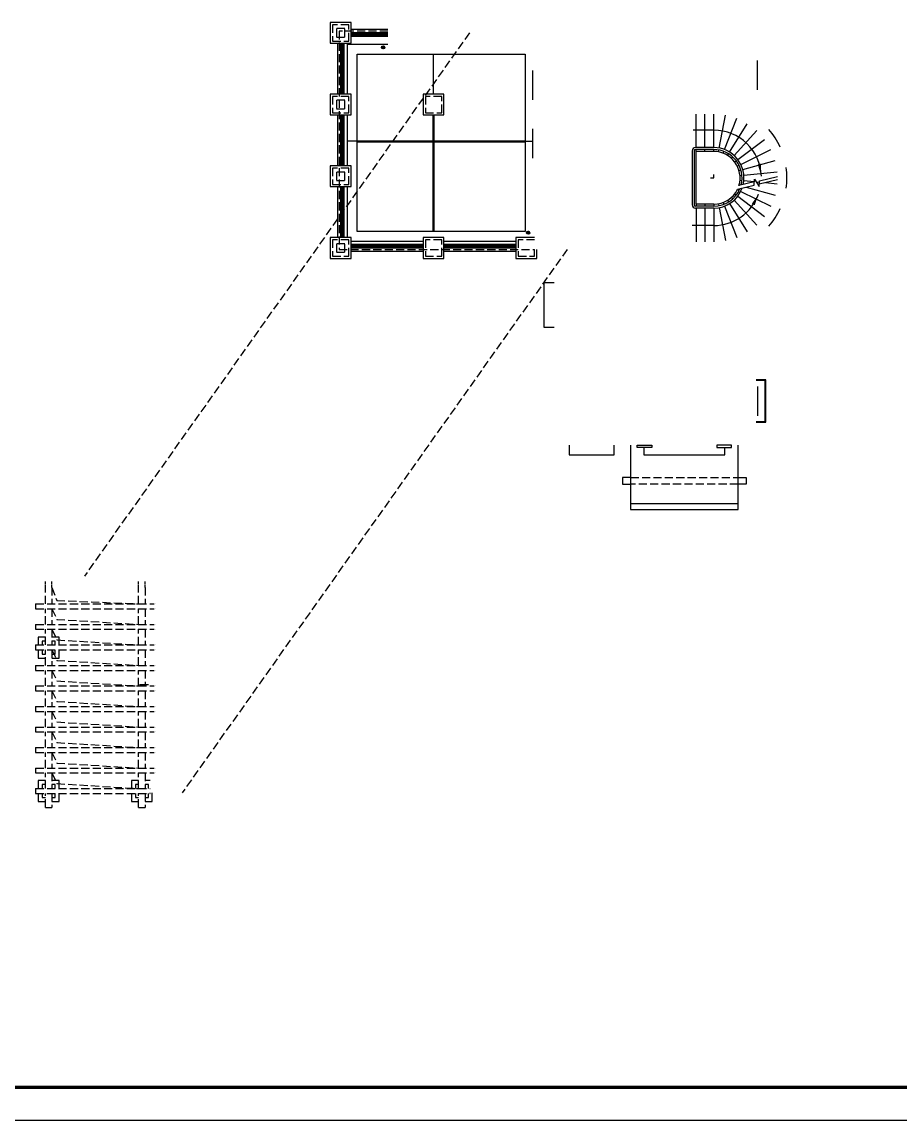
# Model space of a CAD drawing. Extents: x -34815 to 81416, y -425322 to 67478.
# Drawn here: x 12409 to 39366, y -185122 to -151418 of the extents above; entities that cross this region are included whole.
import ezdxf

# ---------------------------------------------------------------- set-up
doc = ezdxf.new("R2010")
doc.units = 0
doc.header["$LTSCALE"] = 1000
doc.header["$MEASUREMENT"] = 0
doc.linetypes.add('DASH', pattern=[0.35, 0.25, -0.1])
for name, color, linetype in [('DIM_SYMB', 3, 'Continuous'), ('PUB_TITLE', 7, 'Continuous'), ('STAIR', 4, 'Continuous'), ('WINDOW', 4, 'Continuous'), ('坯担层', 7, 'Continuous'), ('填充', 5, 'Continuous'), ('填充线', 5, 'Continuous')]:
    doc.layers.add(name, color=color, linetype=linetype)
doc.layers.add('WALL', color=2, linetype='Continuous', lineweight=25)

# ---------------------------------------------------------------- blocks, each defined once
blk = doc.blocks.new('A1100图框')
at = {"layer": 'PUB_TITLE'}
blk.add_lwpolyline([(-2684, 8078), (81416, 8078), (81416, 67478), (-2684, 67478)], close=True, dxfattribs=at)
at = {"layer": 'PUB_TITLE', "const_width": 100}
blk.add_lwpolyline([(-184, 9078), (80416, 9078), (80416, 66478), (-184, 66478)], close=True, dxfattribs=at)

msp = doc.modelspace()

# ---------------------------------------------------------------- hatches: boundary and pattern name
at = {"layer": '填充线'}
h = msp.add_hatch(dxfattribs=at)
h.set_pattern_fill('ANSI31', color=256, scale=20, style=0)
h.set_pattern_definition([(315, (-156388.29, -601444.467), (-22.4506403, -22.4506403), [])])
edge = h.paths.add_edge_path()
edge.add_arc((23496, -152197), 50, 0, 360)
h = msp.add_hatch(dxfattribs=at)
h.set_pattern_fill('ANSI31', color=256, scale=20, style=0)
h.set_pattern_definition([(315, (-156388.29, -601390.967), (-22.4506403, -22.4506403), [])])
edge = h.paths.add_edge_path()
edge.add_arc((27947, -157885), 50, 0, 360)

# ---------------------------------------------------------------- linework, layer by layer
for points in [[(21875, -152073), (22515, -152073), (22515, -151433), (21875, -151433)], [(21875, -154273), (22515, -154273), (22515, -153633), (21875, -153633)], [(24725, -154273), (25365, -154273), (25365, -153633), (24725, -153633)], [(21875, -156473), (22515, -156473), (22515, -155833), (21875, -155833)], [(21875, -158673), (22515, -158673), (22515, -158033), (21875, -158033)], [(24725, -158673), (25365, -158673), (25365, -158033), (24725, -158033)]]:
    msp.add_lwpolyline(points, close=True)
at = {"linetype": 'DASH'}
for points in [[(22325, -151623), (22065, -151623), (22065, -151883), (22325, -151883)], [(22325, -153823), (22065, -153823), (22065, -154083), (22325, -154083)], [(22325, -156023), (22065, -156023), (22065, -156283), (22325, -156283)], [(22325, -158223), (22065, -158223), (22065, -158483), (22325, -158483)]]:
    msp.add_lwpolyline(points, close=True, dxfattribs=at)
msp.add_lwpolyline([(23645, -151703), (22145, -151703), (22145, -158403), (28145, -158403)], dxfattribs=at)
for points in [[(33545, -156203), (33645, -156203), (33645, -156103)], [(33545, -156203), (33645, -156203), (33645, -156103)], [(28145, -158033), (27575, -158033), (27575, -158673), (28215, -158673), (28215, -158403)], [(31744, -164483), (31294, -164483), (31294, -164403), (31744, -164403), (31744, -164483)], [(33744, -164483), (34194, -164483), (34194, -164403), (33744, -164403), (33744, -164483)]]:
    msp.add_lwpolyline(points)
for centre in [(23496, -152197), (27947, -157885)]:
    msp.add_circle(centre, 50)
at = {"layer": 'DIM_SYMB'}
for p, q in [((33645, -154737), (33018, -154737)), ((33645, -157667), (32982, -157667))]:
    msp.add_line(p, q, dxfattribs=at)
for points in [[(35047, -155777, 0, 0, 0), (35047, -155777, 100, 0, 0), (35109, -156155, 0, 0, 0)], [(34861, -157019, 0, 0, 0), (34861, -157019, 100, 0, 0), (35023, -156699, 0, 0, 0)]]:
    msp.add_lwpolyline(points, format="xyseb", dxfattribs=at)
for start, end in [(1.8582, 90), (270, 340.1848)]:
    msp.add_arc((33645, -156202), 1465, start, end, dxfattribs=at)
at = {"layer": 'STAIR'}
for p, q in [((34995, -153503), (34995, -152603)), ((28095, -153803), (28095, -152903)), ((33105, -155273), (33105, -154243)), ((33375, -155273), (33375, -154243)), ((33645, -155273), (33645, -154243)), ((33645, -155273), (33645, -154243)), ((33816, -155288), (34005, -154276)), ((28095, -155603), (28095, -154703)), ((33981, -155335), (34353, -154375)), ((34134, -155412), (34671, -154545)), ((34271, -155515), (34965, -154754)), ((34387, -155642), (35209, -155021)), ((32985, -155373), (32985, -157033)), ((33045, -155373), (33045, -157033)), ((33645, -155273), (33085, -155273)), ((33645, -155333), (33085, -155333)), ((33105, -155393), (33105, -155333)), ((33375, -155393), (33375, -155333)), ((33645, -155393), (33645, -155333)), ((33645, -155393), (33645, -155333)), ((33793, -155406), (33804, -155347)), ((34477, -155788), (35399, -155329)), ((33645, -155393), (33105, -155393)), ((33105, -157013), (33105, -155393)), ((33937, -155447), (33959, -155391)), ((34071, -155514), (34103, -155463)), ((34190, -155604), (34231, -155560)), ((34291, -155714), (34339, -155678)), ((34539, -155948), (35530, -155666)), ((34370, -155842), (34423, -155815)), ((34424, -155981), (34481, -155965)), ((34571, -156117), (35596, -156022)), ((34451, -156128), (34511, -156122)), ((34451, -156277), (34511, -156283)), ((34571, -156288), (34892, -156318)), ((34947, -156323), (35046, -156332)), ((35234, -156350), (35596, -156383)), ((34291, -156691), (34339, -156727)), ((34370, -156564), (34423, -156590)), ((34424, -156424), (34441, -156429)), ((34477, -156617), (35399, -157076)), ((34640, -156486), (35530, -156739)), ((33105, -157013), (33105, -157073)), ((33645, -157013), (33105, -157013)), ((33375, -157013), (33375, -157073)), ((33645, -157013), (33645, -157073)), ((33793, -156999), (33804, -157058)), ((33937, -156958), (33959, -157014)), ((34071, -156891), (34103, -156942)), ((34134, -156993), (34671, -157861)), ((34190, -156801), (34231, -156846)), ((34271, -156890), (34965, -157651)), ((34387, -156763), (35209, -157384)), ((33645, -157073), (33085, -157073)), ((33645, -157133), (33085, -157133)), ((33105, -157133), (33105, -158163)), ((33375, -157133), (33375, -158163)), ((33645, -157133), (33645, -158163)), ((33816, -157117), (34005, -158129)), ((33981, -157070), (34353, -158030)), ((34995, -162603), (34995, -163503))]:
    msp.add_line(p, q, dxfattribs=at)
for points in [[(34378, -156546), (34888, -156429), (34895, -156242), (35041, -156468), (35048, -156290), (35603, -156162)], [(34892, -156326), (34421, -156434)], [(35604, -156265), (35044, -156393)]]:
    msp.add_lwpolyline(points, dxfattribs=at)
for centre, radius, start, end in [((33645, -156203), 2250, 24.813, 41.1832), ((33085, -155373), 100, 90, 180), ((33085, -155373), 40, 90, 180), ((33645, -156203), 930, 347.5297, 90), ((33645, -156203), 870, 345.6396, 90), ((33645, -156203), 810, 343.4289, 90), ((33645, -156203), 2250, 351.8143, 8.1846), ((33645, -156203), 930, 270, 340.4877), ((33645, -156203), 870, 270, 337.9406), ((33645, -156203), 810, 270, 334.9145), ((33085, -157033), 100, 180, 270), ((33085, -157033), 40, 180, 270), ((33645, -156203), 2250, 318.8168, 335.187)]:
    msp.add_arc(centre, radius, start, end, dxfattribs=at)
at = {"layer": 'WALL', "linetype": 'DASH'}
for points in [[(22445, -151503), (21945, -151503), (21945, -152003), (22445, -152003)], [(22445, -153703), (21945, -153703), (21945, -154203), (22445, -154203)], [(25295, -153703), (24795, -153703), (24795, -154203), (25295, -154203)], [(22445, -155903), (21945, -155903), (21945, -156403), (22445, -156403)], [(22445, -158103), (21945, -158103), (21945, -158603), (22445, -158603)], [(25295, -158103), (24795, -158103), (24795, -158603), (25295, -158603)]]:
    msp.add_lwpolyline(points, close=True, dxfattribs=at)
msp.add_lwpolyline([(28145, -158103), (27645, -158103), (27645, -158603), (28145, -158603), (28145, -158403)], dxfattribs=at)
at = {"layer": 'WINDOW'}
for p, q in [((22515, -151783), (23645, -151783)), ((23645, -151823), (22515, -151823)), ((22225, -152073), (22225, -153633)), ((22265, -153633), (22265, -152073)), ((22225, -154273), (22225, -155833)), ((22265, -155833), (22265, -154273)), ((22225, -156473), (22225, -158033)), ((22265, -158033), (22265, -156473)), ((22515, -158283), (24725, -158283)), ((24725, -158323), (22515, -158323)), ((25365, -158283), (27575, -158283)), ((27575, -158323), (25365, -158323))]:
    msp.add_line(p, q, dxfattribs=at)
at = {"layer": '坯担层'}
for p, q in [((23645, -151653), (22515, -151653)), ((23645, -151753), (22515, -151753)), ((22515, -151853), (23645, -151853)), ((22095, -152073), (22095, -153633)), ((22195, -153633), (22195, -152073)), ((22295, -152073), (22295, -153633)), ((22395, -152103), (23645, -152103)), ((22395, -152103), (22395, -153633)), ((22095, -154273), (22095, -155833)), ((22195, -155833), (22195, -154273)), ((22295, -154273), (22295, -155833)), ((22395, -154273), (22395, -155833)), ((22095, -156473), (22095, -158033)), ((22195, -158033), (22195, -156473)), ((22295, -156473), (22295, -158033)), ((22395, -156473), (22395, -158033)), ((24725, -158153), (22515, -158153)), ((24725, -158253), (22515, -158253)), ((22515, -158353), (24725, -158353)), ((27575, -158153), (25365, -158153)), ((27575, -158253), (25365, -158253)), ((25365, -158353), (27575, -158353)), ((22515, -158453), (24725, -158453)), ((25365, -158453), (27575, -158453))]:
    msp.add_line(p, q, dxfattribs=at)
at = {"layer": '坯担层', "linetype": 'DASH'}
for p, q in [((26145, -151753), (14330, -168424)), ((29145, -158403), (17330, -175074)), ((31095, -165403), (34395, -165403)), ((34395, -165603), (31095, -165603))]:
    msp.add_line(p, q, dxfattribs=at)
at = {"layer": '坯担层', "linetype": 'DASH', "ltscale": 0.3}
for p, q in [((15990, -168774), (15990, -168594)), ((16190, -168774), (16190, -168594))]:
    msp.add_line(p, q, dxfattribs=at)
at = {"layer": '坯担层'}
for points in [[(28745, -160793), (28745, -160793), (28445, -160793), (28445, -159553), (28445, -159413), (28745, -159413)], [(34945, -163703), (35245, -163703), (35245, -162403), (34945, -162403)], [(34945, -163683), (35225, -163683), (35225, -162423), (34945, -162423)], [(29205, -164403), (29205, -164403), (29205, -164703), (30585, -164703), (30585, -164703), (30585, -164403)], [(31095, -164403), (31095, -166203), (34395, -166203), (34395, -164403)], [(31504, -164483), (31504, -164703), (33984, -164703), (33984, -164483)], [(31095, -165403), (30845, -165403), (30845, -165603), (31095, -165603)], [(34395, -165403), (34645, -165403), (34645, -165603), (34395, -165603)], [(31095, -166203), (31095, -166383), (34395, -166383), (34395, -166203)]]:
    msp.add_lwpolyline(points, dxfattribs=at)
at = {"layer": '填充'}
for p, q in [((25045, -153633), (25045, -152403)), ((25030, -157853), (25030, -154273)), ((25060, -157853), (25060, -154273)), ((22695, -155078), (22395, -155078)), ((22695, -155063), (27855, -155063)), ((22695, -155093), (27855, -155093)), ((27855, -155078), (28105, -155078)), ((16015, -171749), (16290, -171749))]:
    msp.add_line(p, q, dxfattribs=at)
msp.add_lwpolyline([(27855, -157853), (27355, -157853), (27355, -157853), (25595, -157853), (25595, -157853), (24495, -157853), (24495, -157853), (22745, -157853), (22745, -157853), (22695, -157853), (22695, -156753), (22695, -156753), (22695, -155653), (22695, -155653), (22695, -154503), (22695, -154503), (22695, -153403), (22695, -153403), (22695, -152403), (22745, -152403), (22745, -152403), (27855, -152403), (27855, -157853)], dxfattribs=at)
at = {"layer": '填充线', "linetype": 'DASH', "ltscale": 0.3}
for p, q in [((13130, -168774), (13130, -168594)), ((13330, -168774), (13330, -168594))]:
    msp.add_line(p, q, dxfattribs=at)
at = {"layer": '填充线', "linetype": 'DASH'}
for p, q in [((13130, -169279), (13130, -168774)), ((13330, -168774), (13330, -169279)), ((15990, -169279), (15990, -168774)), ((16190, -168774), (16190, -169279)), ((12830, -169279), (16340, -169279)), ((12830, -169279), (12830, -169429)), ((12830, -169429), (16340, -169429)), ((13130, -169909), (13130, -169429)), ((13330, -169429), (13330, -169909)), ((15990, -169909), (15990, -169429)), ((16190, -169429), (16190, -169909)), ((12830, -169909), (16340, -169909)), ((12830, -169909), (12830, -170059)), ((12830, -170059), (16340, -170059)), ((13130, -170539), (13130, -170059)), ((13330, -170059), (13330, -170539)), ((15990, -170539), (15990, -170059)), ((16190, -170059), (16190, -170539)), ((12830, -170539), (16340, -170539)), ((12830, -170539), (12830, -170689)), ((12830, -170689), (16340, -170689)), ((13130, -171169), (13130, -170689)), ((13330, -170689), (13330, -171169)), ((15990, -171169), (15990, -170689)), ((16190, -170689), (16190, -171169)), ((12830, -171169), (16340, -171169)), ((12830, -171169), (12830, -171319)), ((12830, -171319), (16340, -171319)), ((13130, -171799), (13130, -171319)), ((13330, -171319), (13330, -171799)), ((15990, -171799), (15990, -171319)), ((16190, -171319), (16190, -171799)), ((12830, -171799), (16340, -171799)), ((12830, -171799), (12830, -171949)), ((12830, -171949), (16340, -171949)), ((13130, -172429), (13130, -171949)), ((13330, -171949), (13330, -172429)), ((15990, -172429), (15990, -171949)), ((16190, -171949), (16190, -172429)), ((12830, -172429), (16340, -172429)), ((12830, -172429), (12830, -172579)), ((12830, -172579), (16340, -172579)), ((13130, -173059), (13130, -172579)), ((13330, -172579), (13330, -173059)), ((15990, -173059), (15990, -172579)), ((16190, -172579), (16190, -173059)), ((12830, -173059), (16340, -173059)), ((12830, -173059), (12830, -173209)), ((12830, -173209), (16340, -173209)), ((13130, -173689), (13130, -173209)), ((13330, -173209), (13330, -173689)), ((15990, -173689), (15990, -173209)), ((16190, -173209), (16190, -173689)), ((12830, -173689), (16340, -173689)), ((12830, -173689), (12830, -173839)), ((12830, -173839), (16340, -173839)), ((13130, -174319), (13130, -173839)), ((13330, -173839), (13330, -174319)), ((15990, -174319), (15990, -173839)), ((16190, -173839), (16190, -174319)), ((12830, -174319), (16340, -174319)), ((12830, -174319), (12830, -174469)), ((12830, -174469), (16340, -174469)), ((13130, -174949), (13130, -174469)), ((13330, -174469), (13330, -174949)), ((15990, -174949), (15990, -174469)), ((16190, -174469), (16190, -174949)), ((12830, -174949), (16340, -174949)), ((12830, -174949), (12830, -175099)), ((12830, -175099), (16340, -175099)), ((13130, -175524), (13130, -175099)), ((13330, -175099), (13330, -175524)), ((15990, -175524), (15990, -175099)), ((16190, -175099), (16190, -175524)), ((16340, -175099), (16340, -175074)), ((13130, -175524), (13330, -175524)), ((15990, -175524), (16190, -175524))]:
    msp.add_line(p, q, dxfattribs=at)
at = {"layer": '填充线', "linetype": 'DASH', "ltscale": 0.5}
for p, q in [((16340, -169279), (16520, -169279)), ((16340, -169429), (16520, -169429)), ((16340, -169909), (16520, -169909)), ((16340, -170059), (16520, -170059)), ((16340, -170539), (16520, -170539)), ((16340, -170689), (16520, -170689)), ((16340, -171169), (16520, -171169)), ((16340, -171319), (16520, -171319)), ((16340, -171799), (16520, -171799)), ((16340, -171949), (16520, -171949)), ((16340, -172429), (16520, -172429)), ((16340, -172579), (16520, -172579)), ((16340, -173059), (16520, -173059)), ((16340, -173209), (16520, -173209)), ((16340, -173689), (16520, -173689)), ((16340, -173839), (16520, -173839)), ((16340, -174319), (16520, -174319)), ((16340, -174469), (16520, -174469))]:
    msp.add_line(p, q, dxfattribs=at)
at = {"layer": '填充线', "linetype": 'DASH'}
for points in [[(13330, -168774), (13480, -169171), (15990, -169279)], [(13330, -169429), (13480, -169754), (15990, -169909)], [(13330, -170059), (13480, -170384), (15990, -170539)], [(13330, -170689), (13480, -171014), (15990, -171169)], [(13330, -171319), (13480, -171644), (15990, -171799)], [(13330, -171949), (13480, -172274), (15990, -172429)], [(13330, -172579), (13480, -172904), (15990, -173059)], [(13330, -173209), (13480, -173534), (15990, -173689)], [(13330, -173839), (13480, -174164), (15990, -174319)], [(13330, -174469), (13480, -174794), (15990, -174949)]]:
    msp.add_lwpolyline(points, dxfattribs=at)
at = {"layer": '填充线'}
for points in [[(13130, -170304), (12910, -170304), (12910, -170549)], [(13130, -170424), (13030, -170424), (13030, -170549)], [(13550, -170549), (13550, -170304), (13330, -170304)], [(13430, -170549), (13430, -170424), (13330, -170424)], [(12910, -170699), (12910, -170944), (13130, -170944)], [(13030, -170699), (13030, -170824), (13130, -170824)], [(13330, -170824), (13430, -170824), (13430, -170699)], [(13330, -170944), (13550, -170944), (13550, -170699)], [(13130, -174704), (12910, -174704), (12910, -174949)], [(13130, -174824), (13030, -174824), (13030, -174949)], [(13550, -174949), (13550, -174704), (13330, -174704)], [(13430, -174949), (13430, -174824), (13330, -174824)], [(15990, -174704), (15770, -174704), (15770, -174949)], [(15990, -174824), (15890, -174824), (15890, -174949)], [(16340, -174704), (16340, -174704), (16190, -174704)], [(16290, -174949), (16290, -174824), (16190, -174824)], [(12910, -175099), (12910, -175344), (13130, -175344)], [(13030, -175099), (13030, -175224), (13130, -175224)], [(13130, -175099), (13130, -175124)], [(13330, -175124), (13330, -175124), (13330, -175099)], [(13330, -175224), (13430, -175224), (13430, -175099)], [(13330, -175344), (13550, -175344), (13550, -175099)], [(15770, -175099), (15770, -175344), (15990, -175344)], [(15890, -175099), (15890, -175224), (15990, -175224)], [(16190, -175344), (16410, -175344), (16410, -175074)], [(16190, -175224), (16290, -175224), (16290, -175099)]]:
    msp.add_lwpolyline(points, dxfattribs=at)

# ---------------------------------------------------------------- block references
msp.add_blockref('A1100图框', (0, -193200))

doc.saveas('drawing.dxf')
